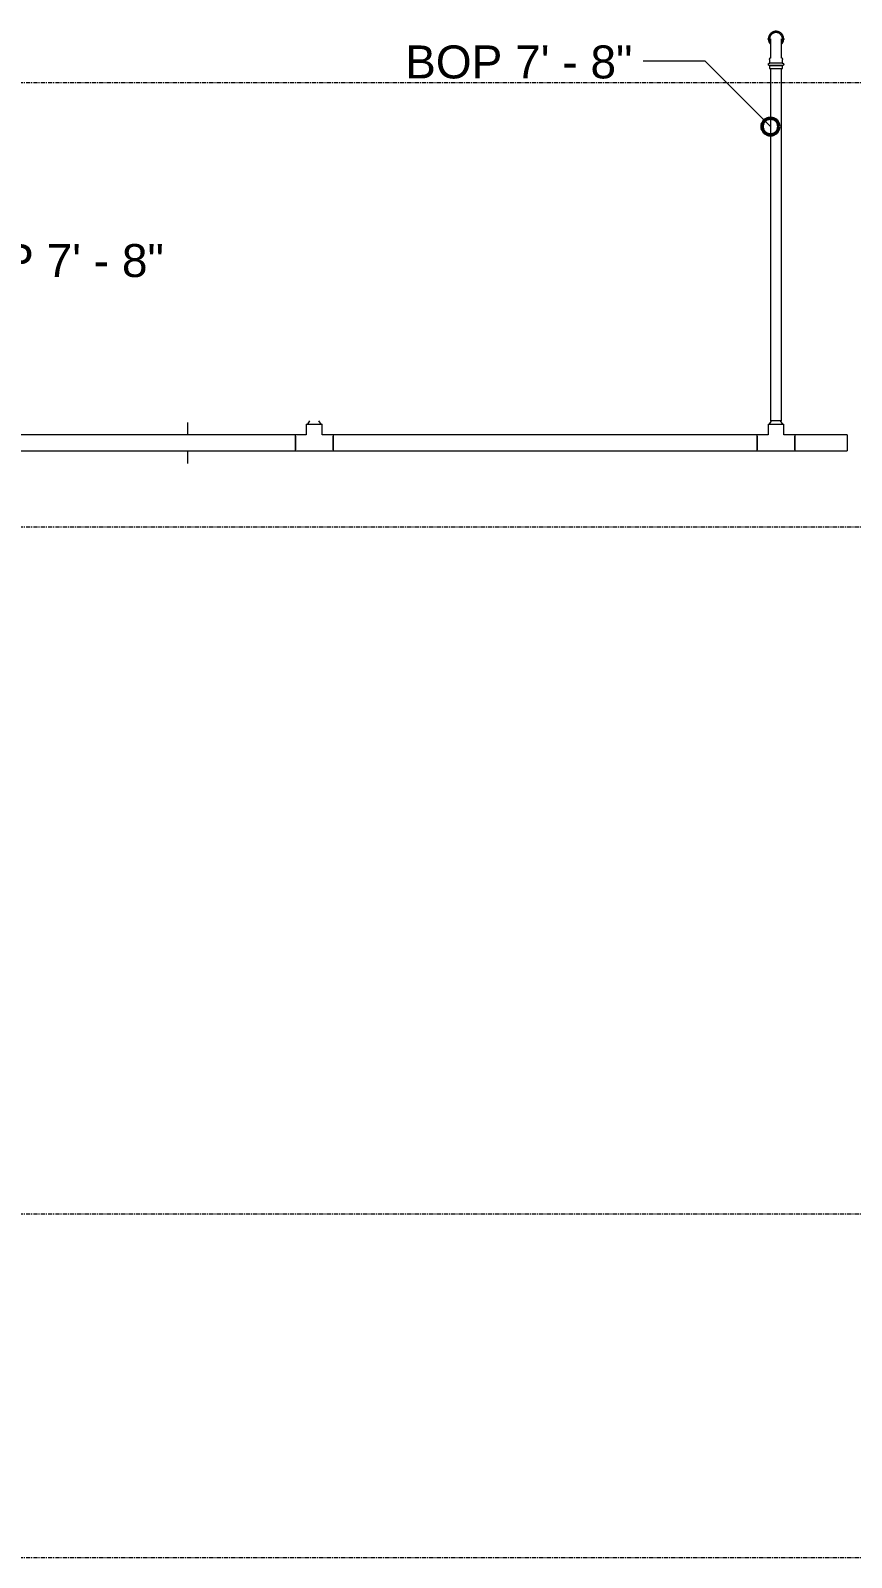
# Model space of a CAD drawing. Header units: inches. Extents: x -3679 to 241, y -496 to 1784.
# Drawn here: x -98.5 to -0.5, y 564 to 746.2 of the extents above; entities that cross this region are included whole.
import ezdxf

# ---------------------------------------------------------------- set-up
doc = ezdxf.new("R2010")
doc.units = ezdxf.units.IN
doc.header["$MEASUREMENT"] = 0
doc.linetypes.add('Grid Line', pattern=[0.875, 0.5, -0.125, 0.125, -0.125])
doc.layers.add('A-DETL', color=250, linetype='Continuous', lineweight=5, plot=False)
for name, color, linetype, lineweight in [('G-ANNO-DIMS', 251, 'Continuous', 9), ('P-PIPE', 1, 'Continuous', 9), ('P-PIPE-CNTR', 1, 'Continuous', 9), ('S-GRID', 8, 'Continuous', 9)]:
    doc.layers.add(name, color=color, linetype=linetype, lineweight=lineweight)
doc.styles.add('Arial', font='arial.ttf', dxfattribs={"height": 3.934132})

# ---------------------------------------------------------------- blocks, each defined once
blk = doc.blocks.new('Victaulic-VicPress316-Elbow 90-45deg Style P568_P571 - Standard-523083-SECOND LEVEL')
at = {"layer": 'P-PIPE'}
for p, q in [((-3178.39, 1232.42), (-3178.39, 1231.96)), ((-3177.63, 1231.96), (-3178.39, 1231.96)), ((-3178.28, 1233.46), (-3178.28, 1232.57)), ((-3176.86, 1231.96), (-3177.63, 1231.96)), ((-3176.97, 1232.57), (-3176.97, 1233.46)), ((-3176.86, 1231.96), (-3176.86, 1232.42)), ((-3178.39, 1231.67), (-3178.39, 1231.33)), ((-3177.63, 1231.67), (-3178.39, 1231.67)), ((-3178.39, 1231.33), (-3177.63, 1231.33)), ((-3176.86, 1231.67), (-3177.63, 1231.67)), ((-3177.63, 1231.33), (-3176.86, 1231.33)), ((-3176.86, 1231.33), (-3176.86, 1231.67))]:
    blk.add_line(p, q, dxfattribs=at)
at = {"layer": 'P-PIPE', "flags": 128}
for points in [[(-3177.63, 1235.77), (-3177.66, 1235.77), (-3177.7, 1235.76), (-3177.73, 1235.76), (-3177.77, 1235.76), (-3177.81, 1235.75), (-3177.84, 1235.74), (-3177.88, 1235.73), (-3177.91, 1235.72), (-3177.95, 1235.71), (-3177.98, 1235.69), (-3178.01, 1235.68), (-3178.05, 1235.66), (-3178.08, 1235.65), (-3178.11, 1235.63), (-3178.14, 1235.61), (-3178.17, 1235.59), (-3178.2, 1235.56), (-3178.23, 1235.54), (-3178.25, 1235.52), (-3178.28, 1235.49), (-3178.3, 1235.46), (-3178.33, 1235.44), (-3178.35, 1235.41), (-3178.37, 1235.38), (-3178.39, 1235.35), (-3178.41, 1235.32), (-3178.43, 1235.28), (-3178.45, 1235.25), (-3178.46, 1235.22), (-3178.48, 1235.19), (-3178.49, 1235.15), (-3178.5, 1235.12), (-3178.51, 1235.08), (-3178.52, 1235.05), (-3178.52, 1235.01), (-3178.53, 1234.97), (-3178.53, 1234.94), (-3178.54, 1234.9), (-3178.54, 1234.86), (-3178.54, 1234.83), (-3178.53, 1234.79), (-3178.53, 1234.76), (-3178.53, 1234.72), (-3178.52, 1234.68), (-3178.51, 1234.65), (-3178.5, 1234.61), (-3178.49, 1234.58), (-3178.48, 1234.54), (-3178.47, 1234.51), (-3178.45, 1234.48), (-3178.44, 1234.44), (-3178.42, 1234.41), (-3178.4, 1234.38), (-3178.38, 1234.35), (-3178.36, 1234.32), (-3178.34, 1234.29), (-3178.32, 1234.26), (-3178.29, 1234.23)], [(-3177.63, 1235.62), (-3177.66, 1235.62), (-3177.69, 1235.62), (-3177.72, 1235.62), (-3177.75, 1235.61), (-3177.78, 1235.61), (-3177.81, 1235.6), (-3177.84, 1235.59), (-3177.87, 1235.58), (-3177.9, 1235.57), (-3177.92, 1235.56), (-3177.95, 1235.55), (-3177.98, 1235.53), (-3178.01, 1235.52), (-3178.03, 1235.5), (-3178.06, 1235.49), (-3178.08, 1235.47), (-3178.11, 1235.45), (-3178.13, 1235.43), (-3178.15, 1235.41), (-3178.17, 1235.39), (-3178.2, 1235.37), (-3178.22, 1235.34), (-3178.23, 1235.32), (-3178.25, 1235.29), (-3178.27, 1235.27), (-3178.29, 1235.24), (-3178.3, 1235.22), (-3178.31, 1235.19), (-3178.33, 1235.16), (-3178.34, 1235.13), (-3178.35, 1235.1), (-3178.36, 1235.07), (-3178.37, 1235.05), (-3178.37, 1235.02), (-3178.38, 1234.99), (-3178.38, 1234.95), (-3178.39, 1234.92), (-3178.39, 1234.89), (-3178.39, 1234.86), (-3178.39, 1234.83), (-3178.39, 1234.8), (-3178.39, 1234.77), (-3178.38, 1234.74), (-3178.38, 1234.71), (-3178.37, 1234.68), (-3178.36, 1234.65), (-3178.36, 1234.62), (-3178.35, 1234.59), (-3178.33, 1234.56), (-3178.32, 1234.54), (-3178.31, 1234.51), (-3178.29, 1234.48), (-3178.28, 1234.46)], [(-3176.97, 1234.22), (-3176.95, 1234.25), (-3176.92, 1234.27), (-3176.9, 1234.3), (-3176.88, 1234.33), (-3176.86, 1234.36), (-3176.84, 1234.39), (-3176.82, 1234.42), (-3176.8, 1234.46), (-3176.79, 1234.49), (-3176.77, 1234.52), (-3176.76, 1234.56), (-3176.75, 1234.59), (-3176.74, 1234.63), (-3176.73, 1234.66), (-3176.73, 1234.7), (-3176.72, 1234.74), (-3176.72, 1234.77), (-3176.71, 1234.81), (-3176.71, 1234.85), (-3176.71, 1234.88), (-3176.72, 1234.92), (-3176.72, 1234.95), (-3176.72, 1234.99), (-3176.73, 1235.03), (-3176.74, 1235.06), (-3176.75, 1235.1), (-3176.76, 1235.13), (-3176.77, 1235.17), (-3176.78, 1235.2), (-3176.8, 1235.23), (-3176.81, 1235.27), (-3176.83, 1235.3), (-3176.85, 1235.33), (-3176.87, 1235.36), (-3176.89, 1235.39), (-3176.91, 1235.42), (-3176.93, 1235.45), (-3176.96, 1235.48), (-3176.98, 1235.5), (-3177.01, 1235.53), (-3177.04, 1235.55), (-3177.06, 1235.57), (-3177.09, 1235.6), (-3177.12, 1235.62), (-3177.15, 1235.64), (-3177.19, 1235.65), (-3177.22, 1235.67), (-3177.25, 1235.69), (-3177.29, 1235.7), (-3177.32, 1235.71), (-3177.35, 1235.73), (-3177.39, 1235.74), (-3177.42, 1235.74), (-3177.46, 1235.75), (-3177.5, 1235.76), (-3177.53, 1235.76), (-3177.57, 1235.77), (-3177.61, 1235.77), (-3177.63, 1235.77)], [(-3176.96, 1234.47), (-3176.95, 1234.49), (-3176.94, 1234.52), (-3176.92, 1234.55), (-3176.91, 1234.58), (-3176.9, 1234.61), (-3176.89, 1234.64), (-3176.88, 1234.66), (-3176.88, 1234.69), (-3176.87, 1234.72), (-3176.87, 1234.75), (-3176.86, 1234.79), (-3176.86, 1234.82), (-3176.86, 1234.85), (-3176.86, 1234.88), (-3176.86, 1234.91), (-3176.86, 1234.94), (-3176.87, 1234.97), (-3176.87, 1235), (-3176.88, 1235.03), (-3176.89, 1235.06), (-3176.89, 1235.09), (-3176.9, 1235.12), (-3176.92, 1235.15), (-3176.93, 1235.17), (-3176.94, 1235.2), (-3176.96, 1235.23), (-3176.97, 1235.25), (-3176.99, 1235.28), (-3177.01, 1235.31), (-3177.02, 1235.33), (-3177.04, 1235.35), (-3177.06, 1235.38), (-3177.09, 1235.4), (-3177.11, 1235.42), (-3177.13, 1235.44), (-3177.15, 1235.46), (-3177.18, 1235.48), (-3177.2, 1235.5), (-3177.23, 1235.51), (-3177.26, 1235.53), (-3177.28, 1235.54), (-3177.31, 1235.55), (-3177.34, 1235.57), (-3177.37, 1235.58), (-3177.4, 1235.59), (-3177.43, 1235.6), (-3177.46, 1235.6), (-3177.49, 1235.61), (-3177.52, 1235.61), (-3177.55, 1235.62), (-3177.58, 1235.62), (-3177.61, 1235.62), (-3177.63, 1235.62)], [(-3178.28, 1234.85), (-3178.28, 1234.85), (-3178.28, 1234.85), (-3178.28, 1234.84), (-3178.28, 1234.84), (-3178.28, 1234.83), (-3178.28, 1234.81), (-3178.28, 1234.8), (-3178.28, 1234.78), (-3178.28, 1234.77), (-3178.28, 1234.74), (-3178.28, 1234.72), (-3178.28, 1234.7), (-3178.28, 1234.67), (-3178.28, 1234.64), (-3178.28, 1234.61), (-3178.28, 1234.58), (-3178.28, 1234.55), (-3178.28, 1234.51), (-3178.28, 1234.47), (-3178.28, 1234.43), (-3178.28, 1234.39), (-3178.28, 1234.35), (-3178.28, 1234.31), (-3178.28, 1234.26), (-3178.28, 1234.21), (-3178.28, 1234.17), (-3178.28, 1234.12), (-3178.28, 1234.07), (-3178.28, 1234.02), (-3178.28, 1233.97), (-3178.28, 1233.91), (-3178.28, 1233.86), (-3178.28, 1233.81), (-3178.28, 1233.75), (-3178.28, 1233.7), (-3178.28, 1233.64), (-3178.28, 1233.59), (-3178.28, 1233.53), (-3178.28, 1233.48), (-3178.28, 1233.46)], [(-3176.97, 1233.46), (-3176.97, 1233.52), (-3176.97, 1233.57), (-3176.97, 1233.63), (-3176.97, 1233.68), (-3176.97, 1233.74), (-3176.97, 1233.79), (-3176.97, 1233.85), (-3176.97, 1233.9), (-3176.97, 1233.95), (-3176.97, 1234), (-3176.97, 1234.06), (-3176.97, 1234.11), (-3176.97, 1234.15), (-3176.97, 1234.2), (-3176.97, 1234.25), (-3176.97, 1234.29), (-3176.97, 1234.34), (-3176.97, 1234.38), (-3176.97, 1234.42), (-3176.97, 1234.46), (-3176.97, 1234.5), (-3176.97, 1234.54), (-3176.97, 1234.57), (-3176.97, 1234.6), (-3176.97, 1234.63), (-3176.97, 1234.66), (-3176.97, 1234.69), (-3176.97, 1234.72), (-3176.97, 1234.74), (-3176.97, 1234.76), (-3176.97, 1234.78), (-3176.97, 1234.8), (-3176.97, 1234.81), (-3176.97, 1234.82), (-3176.97, 1234.83), (-3176.97, 1234.84), (-3176.97, 1234.85), (-3176.97, 1234.85), (-3176.97, 1234.85), (-3176.97, 1234.85)], [(-3178.39, 1231.67), (-3178.4, 1231.67), (-3178.4, 1231.67), (-3178.41, 1231.67), (-3178.41, 1231.68), (-3178.42, 1231.68), (-3178.43, 1231.68), (-3178.43, 1231.68), (-3178.44, 1231.68), (-3178.44, 1231.68), (-3178.45, 1231.68), (-3178.45, 1231.69), (-3178.46, 1231.69), (-3178.46, 1231.69), (-3178.47, 1231.7), (-3178.47, 1231.7), (-3178.48, 1231.7), (-3178.48, 1231.71), (-3178.49, 1231.71), (-3178.49, 1231.71), (-3178.5, 1231.72), (-3178.5, 1231.72), (-3178.5, 1231.73), (-3178.51, 1231.73), (-3178.51, 1231.74), (-3178.51, 1231.74), (-3178.52, 1231.75), (-3178.52, 1231.75), (-3178.52, 1231.76), (-3178.52, 1231.76), (-3178.53, 1231.77), (-3178.53, 1231.77), (-3178.53, 1231.78), (-3178.53, 1231.78), (-3178.53, 1231.79), (-3178.53, 1231.79), (-3178.54, 1231.8), (-3178.54, 1231.81), (-3178.54, 1231.81), (-3178.54, 1231.82), (-3178.54, 1231.82), (-3178.54, 1231.83), (-3178.54, 1231.83), (-3178.54, 1231.84), (-3178.53, 1231.85), (-3178.53, 1231.85), (-3178.53, 1231.86), (-3178.53, 1231.86), (-3178.53, 1231.87), (-3178.53, 1231.87), (-3178.52, 1231.88), (-3178.52, 1231.88), (-3178.52, 1231.89), (-3178.52, 1231.89), (-3178.51, 1231.9), (-3178.51, 1231.9), (-3178.51, 1231.91), (-3178.5, 1231.91), (-3178.5, 1231.92), (-3178.49, 1231.92), (-3178.49, 1231.93), (-3178.49, 1231.93), (-3178.48, 1231.93), (-3178.48, 1231.94), (-3178.47, 1231.94), (-3178.47, 1231.94), (-3178.46, 1231.95), (-3178.46, 1231.95), (-3178.45, 1231.95), (-3178.45, 1231.95), (-3178.44, 1231.96), (-3178.43, 1231.96), (-3178.43, 1231.96), (-3178.42, 1231.96), (-3178.42, 1231.96), (-3178.41, 1231.96), (-3178.41, 1231.96), (-3178.4, 1231.96), (-3178.39, 1231.96), (-3178.39, 1231.96)], [(-3178.39, 1232.42), (-3178.39, 1232.43), (-3178.39, 1232.44), (-3178.39, 1232.45), (-3178.39, 1232.46), (-3178.39, 1232.47), (-3178.38, 1232.48), (-3178.38, 1232.49), (-3178.38, 1232.5), (-3178.37, 1232.51), (-3178.37, 1232.52), (-3178.37, 1232.53), (-3178.36, 1232.54), (-3178.36, 1232.55), (-3178.35, 1232.56), (-3178.34, 1232.57), (-3178.34, 1232.58), (-3178.33, 1232.59), (-3178.32, 1232.6), (-3178.32, 1232.6), (-3178.31, 1232.61), (-3178.3, 1232.62), (-3178.29, 1232.63), (-3178.28, 1232.63), (-3178.28, 1232.63)], [(-3177.63, 1231.96), (-3177.66, 1231.96), (-3177.69, 1231.96), (-3177.72, 1231.96), (-3177.75, 1231.96), (-3177.78, 1231.96), (-3177.81, 1231.96), (-3177.84, 1231.96), (-3177.87, 1231.96), (-3177.9, 1231.96), (-3177.92, 1231.96), (-3177.95, 1231.96), (-3177.98, 1231.96), (-3178.01, 1231.96), (-3178.03, 1231.96), (-3178.06, 1231.96), (-3178.08, 1231.96), (-3178.11, 1231.96), (-3178.13, 1231.96), (-3178.15, 1231.96), (-3178.17, 1231.96), (-3178.2, 1231.96), (-3178.22, 1231.96), (-3178.23, 1231.96), (-3178.25, 1231.96), (-3178.27, 1231.96), (-3178.29, 1231.96), (-3178.3, 1231.96), (-3178.31, 1231.96), (-3178.33, 1231.96), (-3178.34, 1231.96), (-3178.35, 1231.96), (-3178.36, 1231.96), (-3178.37, 1231.96), (-3178.37, 1231.96), (-3178.38, 1231.96), (-3178.38, 1231.96), (-3178.39, 1231.96), (-3178.39, 1231.96), (-3178.39, 1231.96), (-3178.39, 1231.96)], [(-3178.39, 1231.96), (-3178.39, 1231.96), (-3178.39, 1231.96), (-3178.39, 1231.96), (-3178.38, 1231.96), (-3178.38, 1231.96), (-3178.37, 1231.96), (-3178.36, 1231.96), (-3178.35, 1231.96)], [(-3176.86, 1231.96), (-3176.86, 1231.96), (-3176.86, 1231.96), (-3176.86, 1231.96), (-3176.87, 1231.96), (-3176.87, 1231.96), (-3176.88, 1231.96), (-3176.89, 1231.96), (-3176.9, 1231.96), (-3176.91, 1231.96), (-3176.92, 1231.96), (-3176.93, 1231.96), (-3176.95, 1231.96), (-3176.96, 1231.96), (-3176.98, 1231.96), (-3176.99, 1231.96), (-3177.01, 1231.96), (-3177.03, 1231.96), (-3177.05, 1231.96), (-3177.07, 1231.96), (-3177.09, 1231.96), (-3177.11, 1231.96), (-3177.14, 1231.96), (-3177.16, 1231.96), (-3177.19, 1231.96), (-3177.21, 1231.96), (-3177.24, 1231.96), (-3177.26, 1231.96), (-3177.29, 1231.96), (-3177.32, 1231.96), (-3177.35, 1231.96), (-3177.38, 1231.96), (-3177.41, 1231.96), (-3177.43, 1231.96), (-3177.46, 1231.96), (-3177.49, 1231.96), (-3177.53, 1231.96), (-3177.56, 1231.96), (-3177.59, 1231.96), (-3177.62, 1231.96), (-3177.63, 1231.96)], [(-3176.97, 1232.63), (-3176.96, 1232.63), (-3176.95, 1232.62), (-3176.94, 1232.61), (-3176.93, 1232.61), (-3176.93, 1232.6), (-3176.92, 1232.59), (-3176.91, 1232.58), (-3176.91, 1232.57), (-3176.9, 1232.56), (-3176.9, 1232.55), (-3176.89, 1232.54), (-3176.89, 1232.53), (-3176.88, 1232.52), (-3176.88, 1232.51), (-3176.87, 1232.5), (-3176.87, 1232.49), (-3176.87, 1232.48), (-3176.86, 1232.47), (-3176.86, 1232.46), (-3176.86, 1232.45), (-3176.86, 1232.44), (-3176.86, 1232.43), (-3176.86, 1232.42), (-3176.86, 1232.42)], [(-3176.9, 1231.96), (-3176.89, 1231.96), (-3176.88, 1231.96), (-3176.88, 1231.96), (-3176.87, 1231.96), (-3176.87, 1231.96), (-3176.86, 1231.96), (-3176.86, 1231.96), (-3176.86, 1231.96), (-3176.86, 1231.96)], [(-3176.86, 1231.96), (-3176.85, 1231.96), (-3176.85, 1231.96), (-3176.84, 1231.96), (-3176.84, 1231.96), (-3176.83, 1231.96), (-3176.82, 1231.96), (-3176.82, 1231.96), (-3176.81, 1231.96), (-3176.81, 1231.96), (-3176.8, 1231.95), (-3176.8, 1231.95), (-3176.79, 1231.95), (-3176.79, 1231.95), (-3176.78, 1231.94), (-3176.78, 1231.94), (-3176.77, 1231.94), (-3176.77, 1231.93), (-3176.76, 1231.93), (-3176.76, 1231.92), (-3176.75, 1231.92), (-3176.75, 1231.92), (-3176.75, 1231.91), (-3176.74, 1231.91), (-3176.74, 1231.9), (-3176.74, 1231.9), (-3176.73, 1231.89), (-3176.73, 1231.89), (-3176.73, 1231.88), (-3176.73, 1231.88), (-3176.72, 1231.87), (-3176.72, 1231.87), (-3176.72, 1231.86), (-3176.72, 1231.85), (-3176.72, 1231.85), (-3176.72, 1231.84), (-3176.71, 1231.84), (-3176.71, 1231.83), (-3176.71, 1231.83), (-3176.71, 1231.82), (-3176.71, 1231.81), (-3176.71, 1231.81), (-3176.71, 1231.8), (-3176.71, 1231.8), (-3176.72, 1231.79), (-3176.72, 1231.79), (-3176.72, 1231.78), (-3176.72, 1231.77), (-3176.72, 1231.77), (-3176.72, 1231.76), (-3176.73, 1231.76), (-3176.73, 1231.75), (-3176.73, 1231.75), (-3176.73, 1231.74), (-3176.74, 1231.74), (-3176.74, 1231.73), (-3176.74, 1231.73), (-3176.75, 1231.72), (-3176.75, 1231.72), (-3176.76, 1231.72), (-3176.76, 1231.71), (-3176.76, 1231.71), (-3176.77, 1231.7), (-3176.77, 1231.7), (-3176.78, 1231.7), (-3176.78, 1231.69), (-3176.79, 1231.69), (-3176.79, 1231.69), (-3176.8, 1231.69), (-3176.8, 1231.68), (-3176.81, 1231.68), (-3176.82, 1231.68), (-3176.82, 1231.68), (-3176.83, 1231.68), (-3176.83, 1231.68), (-3176.84, 1231.67), (-3176.84, 1231.67), (-3176.85, 1231.67), (-3176.86, 1231.67), (-3176.86, 1231.67)], [(-3178.35, 1231.67), (-3178.36, 1231.67), (-3178.37, 1231.67), (-3178.37, 1231.67), (-3178.38, 1231.67), (-3178.38, 1231.67), (-3178.39, 1231.67), (-3178.39, 1231.67), (-3178.39, 1231.67), (-3178.39, 1231.67)], [(-3178.39, 1231.67), (-3178.39, 1231.67), (-3178.39, 1231.67), (-3178.39, 1231.67), (-3178.38, 1231.67), (-3178.38, 1231.67), (-3178.37, 1231.67), (-3178.36, 1231.67), (-3178.35, 1231.67), (-3178.34, 1231.67), (-3178.33, 1231.67), (-3178.32, 1231.67), (-3178.3, 1231.67), (-3178.29, 1231.67), (-3178.27, 1231.67), (-3178.26, 1231.67), (-3178.24, 1231.67), (-3178.22, 1231.67), (-3178.2, 1231.67), (-3178.18, 1231.67), (-3178.16, 1231.67), (-3178.14, 1231.67), (-3178.11, 1231.67), (-3178.09, 1231.67), (-3178.06, 1231.67), (-3178.04, 1231.67), (-3178.01, 1231.67), (-3177.99, 1231.67), (-3177.96, 1231.67), (-3177.93, 1231.67), (-3177.9, 1231.67), (-3177.87, 1231.67), (-3177.84, 1231.67), (-3177.82, 1231.67), (-3177.79, 1231.67), (-3177.76, 1231.67), (-3177.72, 1231.67), (-3177.69, 1231.67), (-3177.66, 1231.67), (-3177.63, 1231.67), (-3177.63, 1231.67)], [(-3177.63, 1231.67), (-3177.59, 1231.67), (-3177.56, 1231.67), (-3177.53, 1231.67), (-3177.5, 1231.67), (-3177.47, 1231.67), (-3177.44, 1231.67), (-3177.41, 1231.67), (-3177.38, 1231.67), (-3177.35, 1231.67), (-3177.33, 1231.67), (-3177.3, 1231.67), (-3177.27, 1231.67), (-3177.24, 1231.67), (-3177.22, 1231.67), (-3177.19, 1231.67), (-3177.17, 1231.67), (-3177.14, 1231.67), (-3177.12, 1231.67), (-3177.1, 1231.67), (-3177.08, 1231.67), (-3177.05, 1231.67), (-3177.03, 1231.67), (-3177.02, 1231.67), (-3177, 1231.67), (-3176.98, 1231.67), (-3176.96, 1231.67), (-3176.95, 1231.67), (-3176.94, 1231.67), (-3176.92, 1231.67), (-3176.91, 1231.67), (-3176.9, 1231.67), (-3176.89, 1231.67), (-3176.88, 1231.67), (-3176.88, 1231.67), (-3176.87, 1231.67), (-3176.87, 1231.67), (-3176.86, 1231.67), (-3176.86, 1231.67), (-3176.86, 1231.67), (-3176.86, 1231.67)], [(-3176.86, 1231.67), (-3176.86, 1231.67), (-3176.86, 1231.67), (-3176.86, 1231.67), (-3176.87, 1231.67), (-3176.87, 1231.67), (-3176.88, 1231.67), (-3176.89, 1231.67), (-3176.9, 1231.67)]]:
    blk.add_lwpolyline(points, dxfattribs=at)

msp = doc.modelspace()

# ---------------------------------------------------------------- linework, layer by layer
at = {"layer": 'A-DETL'}
for p, q in [((-79.74, 699.44), (-79.74, 697.95)), ((-79.74, 696.05), (-79.74, 694.56))]:
    msp.add_line(p, q, dxfattribs=at)
at = {"layer": 'G-ANNO-DIMS'}
for p, q in [((-17.98, 742.56), (-25.35, 742.56)), ((-10.17, 734.75), (-17.98, 742.56))]:
    msp.add_line(p, q, dxfattribs=at)
at = {"layer": 'G-ANNO-DIMS', "lineweight": 50}
msp.add_circle((-10.17, 734.75), 1, dxfattribs=at)
at = {"layer": 'P-PIPE'}
for p, q in [((-10.17, 741.69), (-10.17, 699.65)), ((-8.85, 699.65), (-8.85, 741.69)), ((-66.85, 697.95), (-140.61, 697.95)), ((-65.56, 697.95), (-66.85, 697.95)), ((-66.85, 696.05), (-66.85, 697.95)), ((-65.56, 699.24), (-65.56, 697.95)), ((-65.56, 699.24), (-63.66, 699.24)), ((-65.17, 699.65), (-65.42, 699.24)), ((-63.8, 699.24), (-64.05, 699.65)), ((-63.66, 697.95), (-63.66, 699.24)), ((-62.36, 697.95), (-63.66, 697.95)), ((-62.36, 697.95), (-62.36, 696.05)), ((-11.75, 697.95), (-62.36, 697.95)), ((-10.46, 697.95), (-11.75, 697.95)), ((-11.75, 696.05), (-11.75, 697.95)), ((-10.46, 699.24), (-10.46, 697.95)), ((-10.46, 699.24), (-8.56, 699.24)), ((-10.07, 699.65), (-10.32, 699.24)), ((-8.85, 699.65), (-10.17, 699.65)), ((-8.7, 699.24), (-8.95, 699.65)), ((-8.56, 697.95), (-8.56, 699.24)), ((-7.27, 697.95), (-8.56, 697.95)), ((-7.27, 697.95), (-7.27, 696.05)), ((-1, 697.95), (-7.27, 697.95)), ((-1, 697.95), (-1, 696.05)), ((-140.61, 696.05), (-66.85, 696.05)), ((-66.85, 697.82), (-66.85, 697.67)), ((-66.85, 697.67), (-66.85, 697.48)), ((-66.85, 697.47), (-66.85, 697.25)), ((-66.85, 697.25), (-66.85, 696.75)), ((-66.85, 696.75), (-66.85, 696.52)), ((-66.85, 696.52), (-66.85, 696.33)), ((-66.85, 696.33), (-66.85, 696.18)), ((-66.85, 696.05), (-62.36, 696.05)), ((-62.36, 697.67), (-62.36, 697.82)), ((-62.36, 697.48), (-62.36, 697.67)), ((-62.36, 697.25), (-62.36, 697.47)), ((-62.36, 696.75), (-62.36, 697.25)), ((-62.36, 696.52), (-62.36, 696.75)), ((-62.36, 696.33), (-62.36, 696.52)), ((-62.36, 696.18), (-62.36, 696.33)), ((-62.36, 696.05), (-11.75, 696.05)), ((-11.75, 697.82), (-11.75, 697.67)), ((-11.75, 697.67), (-11.75, 697.48)), ((-11.75, 697.47), (-11.75, 697.25)), ((-11.75, 697.25), (-11.75, 696.75)), ((-11.75, 696.75), (-11.75, 696.52)), ((-11.75, 696.52), (-11.75, 696.33)), ((-11.75, 696.33), (-11.75, 696.18)), ((-11.75, 696.05), (-7.27, 696.05)), ((-7.27, 697.67), (-7.27, 697.82)), ((-7.27, 697.48), (-7.27, 697.67)), ((-7.27, 697.25), (-7.27, 697.47)), ((-7.27, 696.75), (-7.27, 697.25)), ((-7.27, 696.52), (-7.27, 696.75)), ((-7.27, 696.33), (-7.27, 696.52)), ((-7.27, 696.18), (-7.27, 696.33)), ((-7.27, 696.05), (-1, 696.05))]:
    msp.add_line(p, q, dxfattribs=at)
at = {"layer": 'P-PIPE-CNTR'}
for p, q in [((-9.51, 745.95), (-9.51, 746.21)), ((-10.51, 745.21), (-10.25, 745.21)), ((-8.77, 745.21), (-8.51, 745.21))]:
    msp.add_line(p, q, dxfattribs=at)
at = {"layer": 'S-GRID', "linetype": 'Grid Line'}
for p, q in [((-3666.39, 740), (228, 740)), ((-3666.39, 687), (228, 687)), ((-3666.39, 605), (228, 605)), ((-3666.39, 564), (228, 564))]:
    msp.add_line(p, q, dxfattribs=at)

# ---------------------------------------------------------------- block references
at = {"layer": 'P-PIPE'}
msp.add_blockref('Victaulic-VicPress316-Elbow 90-45deg Style P568_P571 - Standard-523083-SECOND LEVEL', (3168.12, -489.65), dxfattribs=at)

# ---------------------------------------------------------------- texts
at = {"layer": 'G-ANNO-DIMS', "char_height": 3.9341, "width": 32.304, "attachment_point": 1, "line_spacing_factor": 0.938532, "style": 'Arial'}
for insert in [(-53.77, 744.43), (-109.69, 720.73)]:
    msp.add_mtext('BOP 7\' - 8"', dxfattribs=dict(at, insert=insert))

doc.saveas('drawing.dxf')
